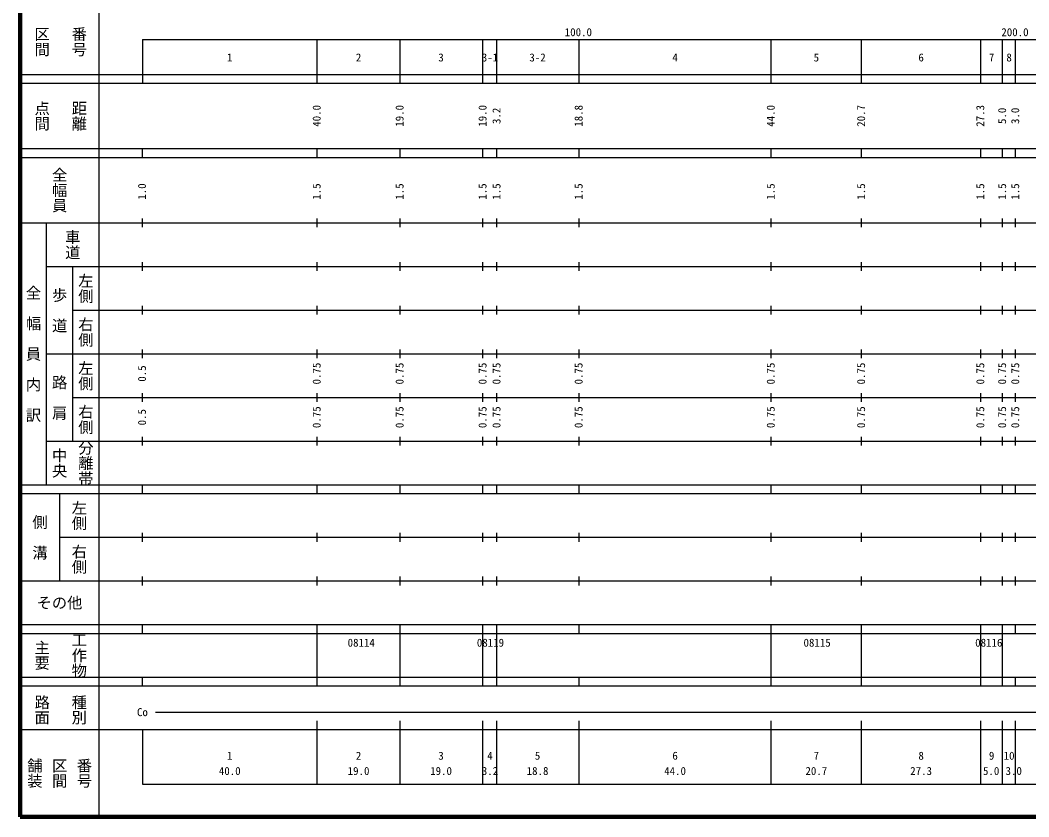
# Model space of a CAD drawing. Units: millimetres on the paper, enlarged 1000 times. Extents: x 40000 to 680000, y 20000 to 380000.
# Drawn here: x 40000 to 271019, y 20000 to 202409 of the extents above; entities that cross this region are included whole.
import ezdxf
from ezdxf.enums import TextEntityAlignment as Align

# ---------------------------------------------------------------- set-up
doc = ezdxf.new("R2010")
doc.units = ezdxf.units.MM
doc.header["$LTSCALE"] = 1000
doc.layers.add('M-BGD-EXST', color=7, linetype='Continuous', lineweight=25)
doc.layers.add('M-TTL-FRAM', color=2, linetype='Continuous', lineweight=140)
doc.styles.add('@ＭＳ ゴシック', font='')
doc.styles.add('ＭＳ ゴシック', font='')
doc.styles.get('@ＭＳ ゴシック').set_extended_font_data('@MS Gothic')
doc.styles.get('ＭＳ ゴシック').set_extended_font_data('MS Gothic')

msp = doc.modelspace()

# ---------------------------------------------------------------- linework, layer by layer
at = {"layer": 'M-BGD-EXST'}
for p, q in [((58000, 370000), (58000, 20000)), ((68000, 198000), (579000, 198000)), ((68000, 198000), (68000, 188000)), ((108000, 188000), (108000, 198000)), ((127000, 188000), (127000, 198000)), ((146000, 188000), (146000, 198000)), ((149200, 188000), (149200, 198000)), ((168000, 188000), (168000, 198000)), ((212000, 188000), (212000, 198000)), ((232700, 188000), (232700, 198000)), ((260000, 188000), (260000, 198000)), ((265000, 188000), (265000, 198000)), ((268000, 188000), (268000, 198000)), ((40000, 190000), (579000, 190000)), ((40000, 188000), (579000, 188000)), ((40000, 173000), (579000, 173000)), ((40000, 171000), (579000, 171000)), ((68000, 171000), (68000, 173000)), ((108000, 171000), (108000, 173000)), ((127000, 171000), (127000, 173000)), ((146000, 171000), (146000, 173000)), ((149200, 171000), (149200, 173000)), ((168000, 171000), (168000, 173000)), ((212000, 171000), (212000, 173000)), ((232700, 171000), (232700, 173000)), ((260000, 171000), (260000, 173000)), ((265000, 171000), (265000, 173000)), ((268000, 171000), (268000, 173000)), ((40000, 156000), (579000, 156000)), ((46000, 96000), (46000, 156000)), ((68000, 155000), (68000, 157000)), ((108000, 155000), (108000, 157000)), ((127000, 155000), (127000, 157000)), ((146000, 155000), (146000, 157000)), ((149200, 155000), (149200, 157000)), ((168000, 155000), (168000, 157000)), ((212000, 155000), (212000, 157000)), ((232700, 155000), (232700, 157000)), ((260000, 155000), (260000, 157000)), ((265000, 155000), (265000, 157000)), ((268000, 155000), (268000, 157000)), ((46000, 146000), (579000, 146000)), ((52000, 146000), (52000, 106000)), ((68000, 145000), (68000, 147000)), ((108000, 145000), (108000, 147000)), ((127000, 145000), (127000, 147000)), ((146000, 145000), (146000, 147000)), ((149200, 145000), (149200, 147000)), ((168000, 145000), (168000, 147000)), ((212000, 145000), (212000, 147000)), ((232700, 145000), (232700, 147000)), ((260000, 145000), (260000, 147000)), ((265000, 145000), (265000, 147000)), ((268000, 145000), (268000, 147000)), ((68000, 135000), (68000, 137000)), ((108000, 135000), (108000, 137000)), ((127000, 135000), (127000, 137000)), ((146000, 135000), (146000, 137000)), ((149200, 135000), (149200, 137000)), ((168000, 135000), (168000, 137000)), ((212000, 135000), (212000, 137000)), ((232700, 135000), (232700, 137000)), ((260000, 135000), (260000, 137000)), ((265000, 135000), (265000, 137000)), ((268000, 135000), (268000, 137000)), ((52000, 136000), (579000, 136000)), ((46000, 126000), (579000, 126000)), ((68000, 125000), (68000, 127000)), ((108000, 125000), (108000, 127000)), ((127000, 125000), (127000, 127000)), ((146000, 125000), (146000, 127000)), ((149200, 125000), (149200, 127000)), ((168000, 125000), (168000, 127000)), ((212000, 125000), (212000, 127000)), ((232700, 125000), (232700, 127000)), ((260000, 125000), (260000, 127000)), ((265000, 125000), (265000, 127000)), ((268000, 125000), (268000, 127000)), ((52000, 116000), (579000, 116000)), ((68000, 115000), (68000, 117000)), ((108000, 115000), (108000, 117000)), ((127000, 115000), (127000, 117000)), ((146000, 115000), (146000, 117000)), ((149200, 115000), (149200, 117000)), ((168000, 115000), (168000, 117000)), ((212000, 115000), (212000, 117000)), ((232700, 115000), (232700, 117000)), ((260000, 115000), (260000, 117000)), ((265000, 115000), (265000, 117000)), ((268000, 115000), (268000, 117000)), ((68000, 105000), (68000, 107000)), ((108000, 105000), (108000, 107000)), ((127000, 105000), (127000, 107000)), ((146000, 105000), (146000, 107000)), ((149200, 105000), (149200, 107000)), ((168000, 105000), (168000, 107000)), ((212000, 105000), (212000, 107000)), ((232700, 105000), (232700, 107000)), ((260000, 105000), (260000, 107000)), ((265000, 105000), (265000, 107000)), ((268000, 105000), (268000, 107000)), ((46000, 106000), (579000, 106000)), ((40000, 96000), (579000, 96000)), ((68000, 94000), (68000, 96000)), ((108000, 94000), (108000, 96000)), ((127000, 94000), (127000, 96000)), ((146000, 94000), (146000, 96000)), ((149200, 94000), (149200, 96000)), ((168000, 94000), (168000, 96000)), ((212000, 94000), (212000, 96000)), ((232700, 94000), (232700, 96000)), ((260000, 94000), (260000, 96000)), ((265000, 94000), (265000, 96000)), ((268000, 94000), (268000, 96000)), ((40000, 94000), (579000, 94000)), ((49000, 94000), (49000, 74000)), ((49000, 84000), (579000, 84000)), ((68000, 83000), (68000, 85000)), ((108000, 83000), (108000, 85000)), ((127000, 83000), (127000, 85000)), ((146000, 83000), (146000, 85000)), ((149200, 83000), (149200, 85000)), ((168000, 83000), (168000, 85000)), ((212000, 83000), (212000, 85000)), ((232700, 83000), (232700, 85000)), ((260000, 83000), (260000, 85000)), ((265000, 83000), (265000, 85000)), ((268000, 83000), (268000, 85000)), ((40000, 74000), (579000, 74000)), ((68000, 73000), (68000, 75000)), ((108000, 73000), (108000, 75000)), ((127000, 73000), (127000, 75000)), ((146000, 73000), (146000, 75000)), ((149200, 73000), (149200, 75000)), ((168000, 73000), (168000, 75000)), ((212000, 73000), (212000, 75000)), ((232700, 73000), (232700, 75000)), ((260000, 73000), (260000, 75000)), ((265000, 73000), (265000, 75000)), ((268000, 73000), (268000, 75000)), ((40000, 64000), (579000, 64000)), ((68000, 62000), (68000, 64000)), ((108000, 62000), (108000, 64000)), ((127000, 62000), (127000, 64000)), ((146000, 62000), (146000, 64000)), ((149200, 62000), (149200, 64000)), ((168000, 62000), (168000, 64000)), ((212000, 62000), (212000, 64000)), ((232700, 62000), (232700, 64000)), ((260000, 62000), (260000, 64000)), ((265000, 62000), (265000, 64000)), ((268000, 62000), (268000, 64000)), ((40000, 62000), (579000, 62000)), ((108000, 52000), (108000, 62000)), ((127000, 52000), (127000, 62000)), ((146000, 52000), (146000, 62000)), ((149200, 52000), (149200, 62000)), ((212000, 52000), (212000, 62000)), ((232700, 52000), (232700, 62000)), ((260000, 52000), (260000, 62000)), ((265000, 52000), (265000, 62000)), ((40000, 52000), (579000, 52000)), ((68000, 50000), (68000, 52000)), ((108000, 50000), (108000, 52000)), ((127000, 50000), (127000, 52000)), ((146000, 50000), (146000, 52000)), ((149200, 50000), (149200, 52000)), ((168000, 50000), (168000, 52000)), ((212000, 50000), (212000, 52000)), ((232700, 50000), (232700, 52000)), ((260000, 50000), (260000, 52000)), ((265000, 50000), (265000, 52000)), ((268000, 50000), (268000, 52000)), ((40000, 50000), (579000, 50000)), ((71000, 44000), (415000, 44000)), ((108000, 27500), (108000, 42000)), ((127000, 27500), (127000, 42000)), ((146000, 27500), (146000, 42000)), ((149200, 27500), (149200, 42000)), ((168000, 27500), (168000, 42000)), ((212000, 27500), (212000, 42000)), ((232700, 27500), (232700, 42000)), ((260000, 27500), (260000, 42000)), ((265000, 27500), (265000, 42000)), ((268000, 27500), (268000, 42000)), ((40000, 40000), (579000, 40000)), ((68000, 40000), (68000, 27500)), ((68000, 27500), (579000, 27500))]:
    msp.add_line(p, q, dxfattribs=at)
at = {"layer": 'M-TTL-FRAM'}
for p, q in [((40000, 380000), (40000, 20000)), ((40000, 20000), (680000, 20000))]:
    msp.add_line(p, q, dxfattribs=at)

# ---------------------------------------------------------------- texts
at = {"layer": 'M-BGD-EXST', "style": '@ＭＳ ゴシック'}
for s, p in [('区間', (45000, 197500)), ('番号', (53500, 197500)), ('点間', (45000, 180500)), ('距離', (53500, 180500)), ('全幅員', (49000, 163500)), ('車道', (52000, 151000)), ('左側', (55000, 141000)), ('全\u3000幅\u3000員\u3000内\u3000訳', (43000, 126000)), ('歩\u3000道', (49000, 136000)), ('右側', (55000, 131000)), ('左側', (55000, 121000)), ('路\u3000肩', (49000, 116000)), ('右側', (55000, 111000)), ('中央', (49000, 101000)), ('分離帯', (55000, 101000)), ('左側', (53500, 89000)), ('側\u3000溝', (44500, 84000)), ('右側', (53500, 79000)), ('主要', (45000, 57000)), ('工作物', (53500, 57000)), ('路面', (45000, 44500)), ('種別', (53500, 44500)), ('舗装', (43333, 30000)), ('区間', (49000, 30000)), ('番号', (54667, 30000))]:
    msp.add_text(s, height=2566, rotation=270, dxfattribs=at).set_placement(p, align=Align.MIDDLE_CENTER)
at = {"layer": 'M-BGD-EXST', "style": 'ＭＳ ゴシック'}
for s, p in [('100.0', (167844, 198195)), ('200.0', (267844, 198195)), ('1', (88000, 192405)), ('2', (117500, 192405)), ('3', (136400, 192405)), ('3-1', (147600, 192405)), ('3-2', (158500, 192405)), ('4', (190000, 192405)), ('5', (222350, 192405)), ('6', (246350, 192405)), ('7', (262500, 192405)), ('8', (266500, 192405)), ('Co', (68000, 42500)), ('1', (88000, 32523)), ('2', (117500, 32523)), ('3', (136400, 32523)), ('4', (147600, 32523)), ('5', (158500, 32523)), ('6', (190000, 32523)), ('7', (222350, 32523)), ('8', (246350, 32523)), ('9', (262500, 32523)), ('10', (266500, 32523)), ('40.0', (88000, 29033)), ('19.0', (117500, 29033)), ('19.0', (136400, 29033)), ('3.2', (147600, 29033)), ('18.8', (158500, 29033)), ('44.0', (190000, 29033)), ('20.7', (222350, 29033)), ('27.3', (246350, 29033)), ('5.0', (262391, 29033)), ('3.0', (267559, 29033))]:
    msp.add_text(s, height=1833, dxfattribs=at).set_placement(p, align=Align.BOTTOM_CENTER)
for s, p in [('40.0', (109362, 180500)), ('19.0', (128362, 180500)), ('19.0', (147362, 180500)), ('18.8', (169362, 180500)), ('44.0', (213362, 180500)), ('20.7', (234062, 180500)), ('27.3', (261362, 180500)), ('3.2', (150562, 180500)), ('5.0', (266362, 180500)), ('3.0', (269362, 180500)), ('1.0', (69362, 163174)), ('1.5', (109362, 163174)), ('1.5', (128362, 163174)), ('1.5', (147362, 163174)), ('1.5', (150562, 163174)), ('1.5', (169362, 163174)), ('1.5', (213362, 163174)), ('1.5', (234062, 163174)), ('1.5', (261362, 163174)), ('1.5', (266362, 163174)), ('1.5', (269362, 163174)), ('0.5', (69362, 121500)), ('0.75', (109362, 121500)), ('0.75', (128362, 121500)), ('0.75', (147362, 121500)), ('0.75', (150562, 121500)), ('0.75', (169362, 121500)), ('0.75', (213362, 121500)), ('0.75', (234062, 121500)), ('0.75', (261362, 121500)), ('0.75', (266362, 121500)), ('0.75', (269362, 121500)), ('0.5', (69362, 111500)), ('0.75', (109362, 111500)), ('0.75', (128362, 111500)), ('0.75', (147362, 111500)), ('0.75', (150562, 111500)), ('0.75', (169362, 111500)), ('0.75', (213362, 111500)), ('0.75', (234062, 111500)), ('0.75', (261362, 111500)), ('0.75', (266362, 111500)), ('0.75', (269362, 111500))]:
    msp.add_text(s, height=1833, rotation=90, dxfattribs=at).set_placement(p, align=Align.BOTTOM_CENTER)
msp.add_text('その他', height=2566, dxfattribs=at).set_placement((49000, 69000), align=Align.MIDDLE_CENTER)
for s, p in [('08114', (115000, 58405)), ('08119', (144597, 58405)), ('08115', (219415, 58405)), ('08116', (258732, 58405))]:
    msp.add_text(s, height=1833, dxfattribs=at).set_placement(p, align=Align.BOTTOM_LEFT)

doc.saveas('drawing.dxf')
